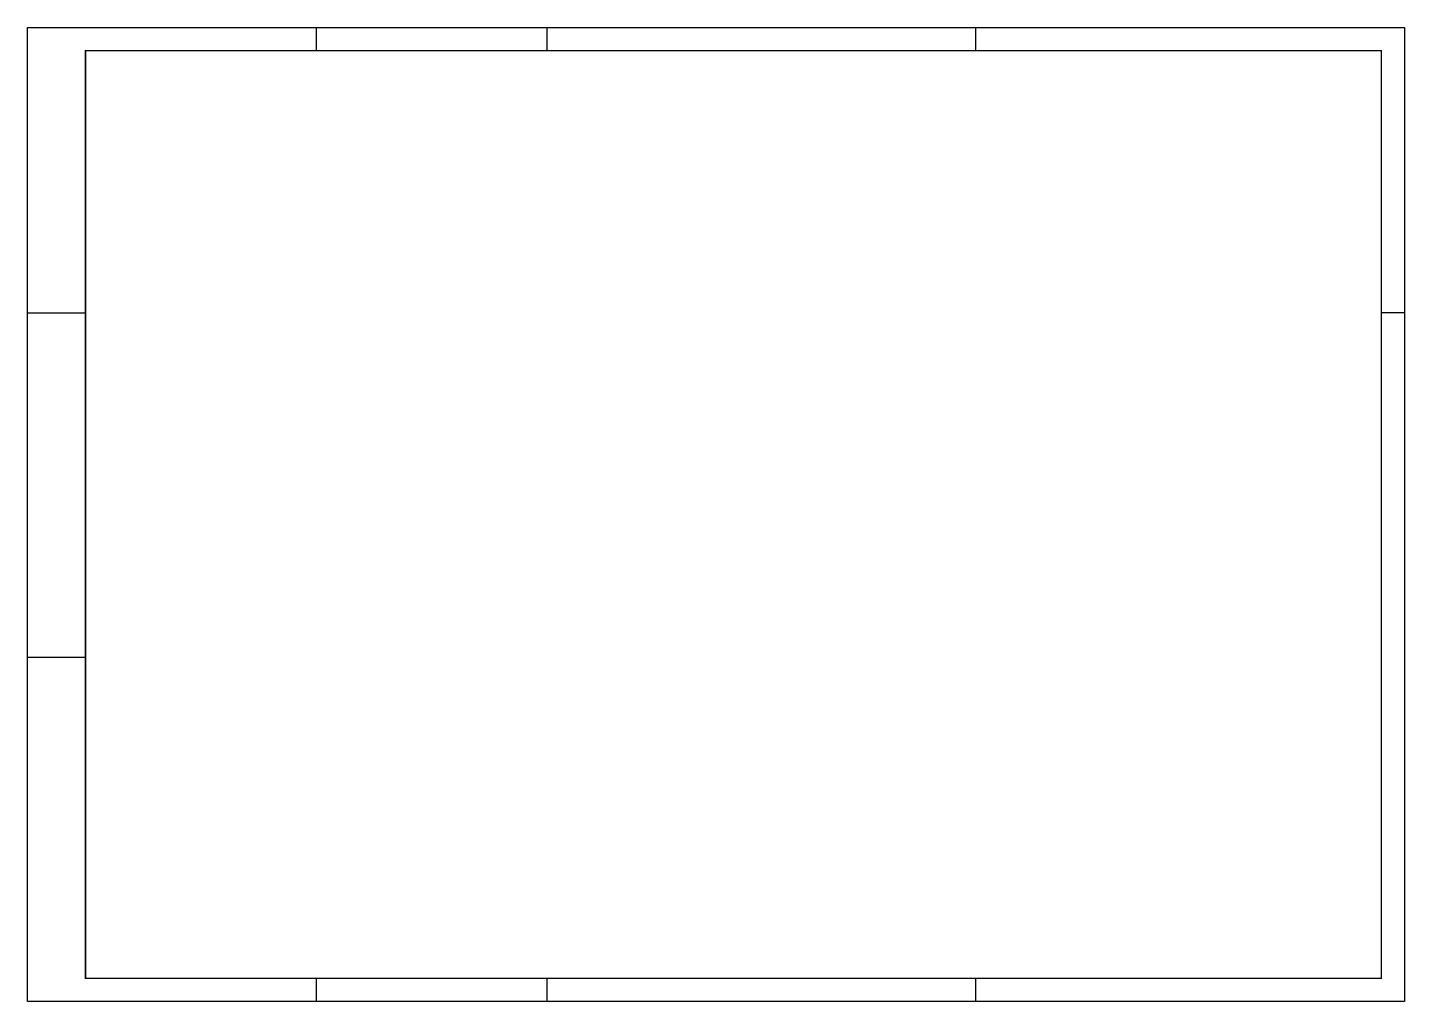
# Model space of a CAD drawing. Extents: x 0 to 594, y 0 to 420.
import ezdxf

# ---------------------------------------------------------------- set-up
doc = ezdxf.new("R2010")
doc.units = 0

msp = doc.modelspace()

# ---------------------------------------------------------------- linework, layer by layer
at = {"color": 9}
for p, q in [((124.5, 420), (124.5, 410)), ((224, 420), (224, 410)), ((409, 420), (409, 410)), ((0, 297), (25, 297)), ((594, 297), (584, 297)), ((0, 148.5), (25, 148.5)), ((124.5, 10), (124.5, 0)), ((224, 10), (224, 0)), ((409, 10), (409, 0))]:
    msp.add_line(p, q, dxfattribs=at)
msp.add_lwpolyline([(0, 0), (0, 420), (594, 420), (594, 0)], close=True, dxfattribs=at)
at = {"color": 7}
msp.add_lwpolyline([(25, 10, 0.6, 0.6, 0), (25, 410, 0.6, 0.6, 0), (584, 410, 0.6, 0.6, 0), (584, 10, 0.6, 0.6, 0)], format="xyseb", close=True, dxfattribs=at)

doc.saveas('drawing.dxf')
